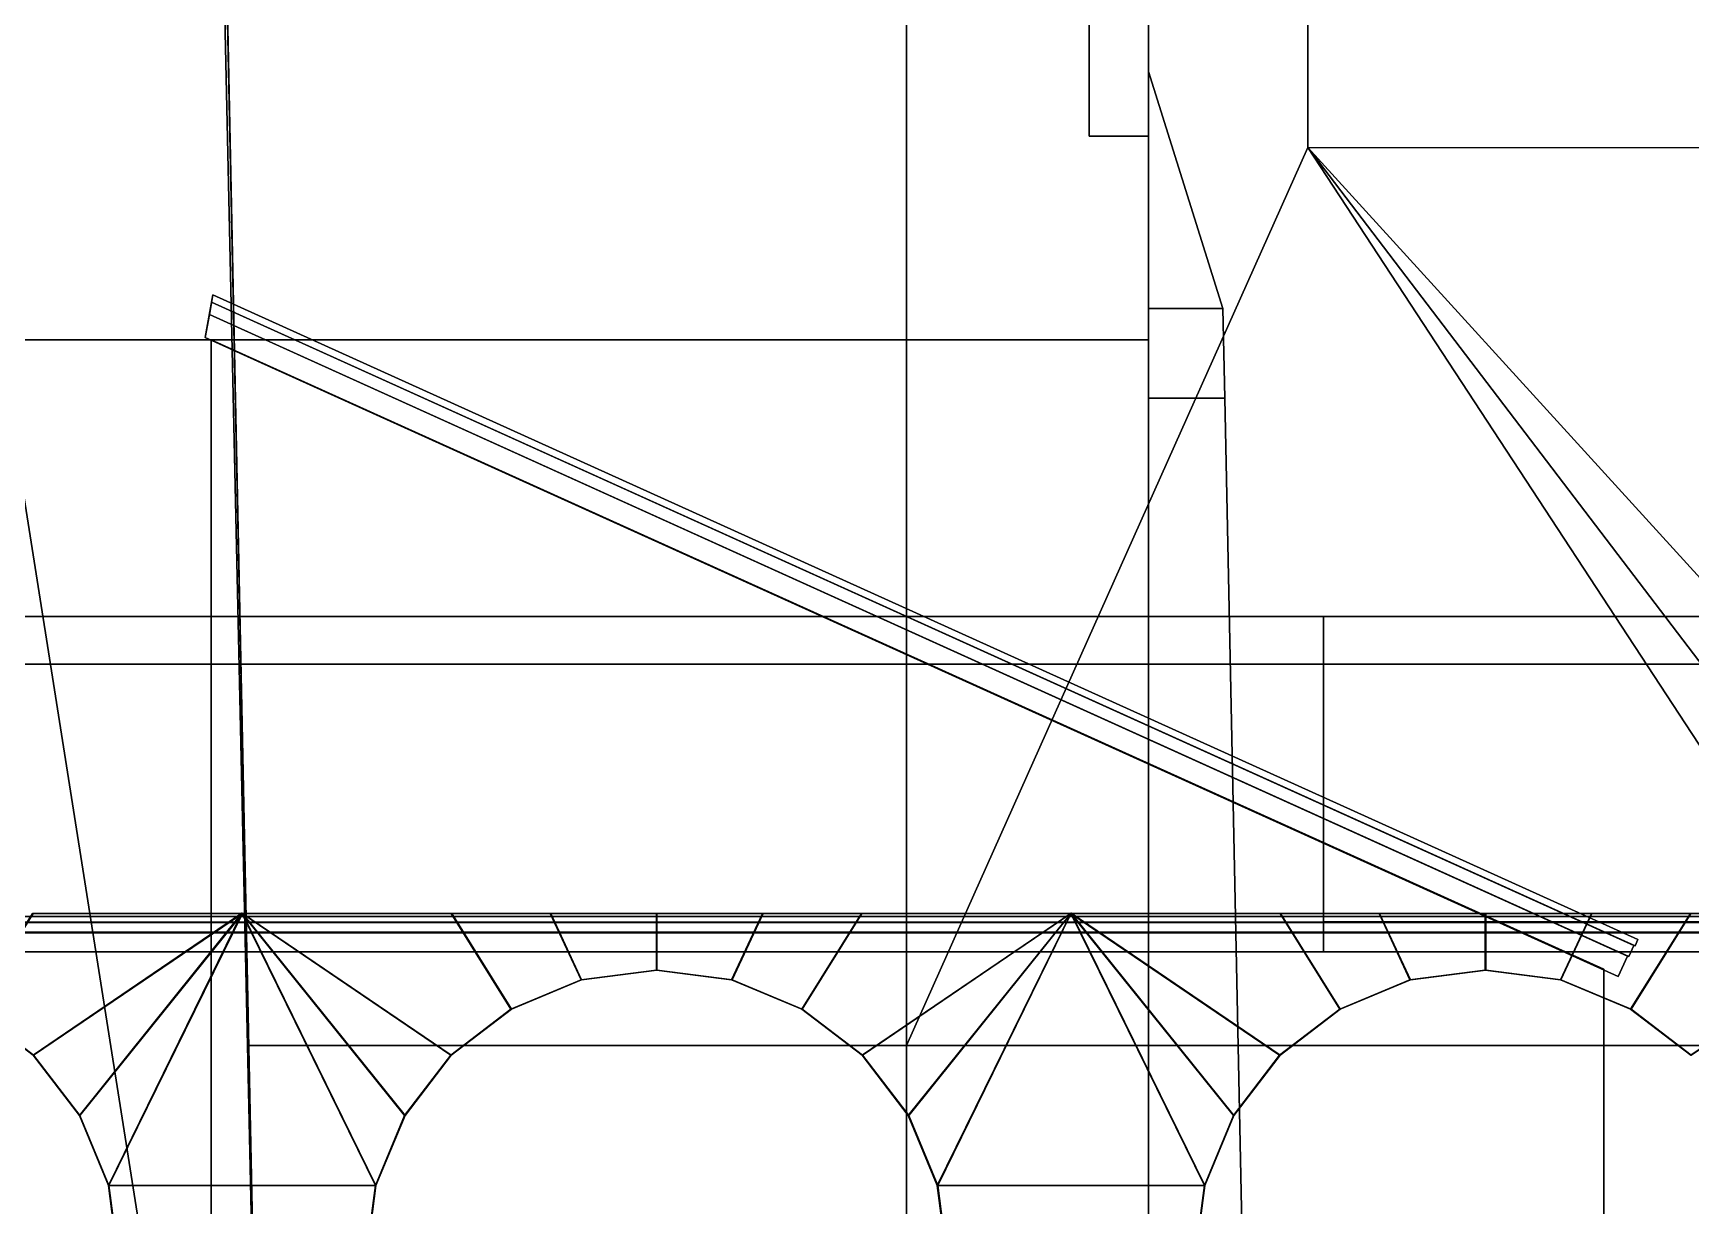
# Model space of a CAD drawing. Header units: metres. Extents: x -14.1 to 14.1, y -13.2 to 13.2.
# Drawn here: x -6.94 to -1.35, y -10.37 to -6.41 of the extents above; entities that cross this region are included whole.
import ezdxf

# ---------------------------------------------------------------- set-up
doc = ezdxf.new("R2010")
doc.units = ezdxf.units.M

msp = doc.modelspace()

# ---------------------------------------------------------------- linework, layer by layer
at = {"layer": 'archroof', "color": 8}
for points in [[(-10.6465, -8.37865, -18.0318), (-2.58892, -8.37861, -18.0319), (-2.58892, -9.38961, -19.9018), (-12.5165, -9.38964, -19.9018)], [(-8.77657, -9.38962, -16.1619), (-2.58892, -9.3896, -16.1619), (-2.58892, -8.37861, -18.0319), (-10.6465, -8.37865, -18.0318)], [(-2.58892, -9.3896, -16.1619), (4.91763, -9.38958, -16.1619), (4.91763, -8.37861, -18.0319), (-2.58892, -8.37861, -18.0319)], [(-2.58892, -8.37861, -18.0319), (4.91763, -8.37861, -18.0319), (4.91763, -9.38958, -19.9018), (-2.58892, -9.38961, -19.9018)], [(-12.5165, -9.38964, -19.9018), (-2.58892, -9.38961, -19.9018), (-2.58892, -9.4104, -19.8905), (-12.5052, -9.41044, -19.8905)], [(-8.78782, -9.41041, -16.1731), (-2.58892, -9.41039, -16.1731), (-2.58892, -9.3896, -16.1619), (-8.77657, -9.38962, -16.1619)], [(-2.58892, -9.41039, -16.1731), (4.91763, -9.41037, -16.1731), (4.91763, -9.38958, -16.1619), (-2.58892, -9.3896, -16.1619)], [(-2.58892, -9.38961, -19.9018), (4.91763, -9.38958, -19.9018), (4.91763, -9.41038, -19.8905), (-2.58892, -9.4104, -19.8905)], [(-12.5052, -9.41044, -19.8905), (-2.58892, -9.4104, -19.8905), (-2.58892, -9.4083, -19.8866), (-12.5013, -9.40833, -19.8866)], [(-8.79175, -9.40831, -16.1771), (-2.58892, -9.40829, -16.1771), (-2.58892, -9.41039, -16.1731), (-8.78782, -9.41041, -16.1731)], [(-2.58892, -9.40829, -16.1771), (4.91763, -9.40827, -16.1771), (4.91763, -9.41037, -16.1731), (-2.58892, -9.41039, -16.1731)], [(-2.58892, -9.4104, -19.8905), (4.91763, -9.41038, -19.8905), (4.91763, -9.40828, -19.8866), (-2.58892, -9.4083, -19.8866)]]:
    msp.add_3dface(points, dxfattribs=at)
at = {"layer": 'archwall', "color": 33}
for points in [[(-6.94055, -9.8576, -19.2122), (-6.23637, -9.37907, -19.2122), (-6.94225, -9.37908, -19.2122), (-7.14368, -9.70174, -19.2122)], [(-7.14368, -9.70174, -19.6369), (-6.94225, -9.37908, -19.6369), (-6.23637, -9.37907, -19.6369), (-6.94055, -9.8576, -19.6369)], [(-7.14209, -9.70174, -16.84), (-6.94065, -9.37908, -16.84), (-6.23478, -9.37908, -16.84), (-6.939, -9.8576, -16.84)], [(-6.939, -9.8576, -16.4153), (-6.23478, -9.37908, -16.4153), (-6.94065, -9.37908, -16.4153), (-7.14209, -9.70174, -16.4153)], [(-6.23637, -9.37907, -19.6369), (-6.94225, -9.37908, -19.6369), (-6.94225, -9.37908, -19.2122), (-6.23637, -9.37907, -19.2122)], [(-6.23478, -9.37908, -16.84), (-6.94065, -9.37908, -16.84), (-6.94065, -9.37908, -16.4153), (-6.23478, -9.37908, -16.4153)], [(-6.78473, -10.0607, -19.2122), (-6.23637, -9.37907, -19.2122), (-6.94055, -9.8576, -19.2122)], [(-6.94055, -9.8576, -19.6369), (-6.23637, -9.37907, -19.6369), (-6.78473, -10.0607, -19.6369)], [(-6.939, -9.8576, -16.84), (-6.23478, -9.37908, -16.84), (-6.78313, -10.0607, -16.84)], [(-6.78313, -10.0607, -16.4153), (-6.23478, -9.37908, -16.4153), (-6.939, -9.8576, -16.4153)], [(-6.68674, -10.2973, -19.2122), (-6.23637, -9.37907, -19.2122), (-6.78473, -10.0607, -19.2122)], [(-6.78473, -10.0607, -19.6369), (-6.23637, -9.37907, -19.6369), (-6.68674, -10.2973, -19.6369)], [(-6.78313, -10.0607, -16.84), (-6.23478, -9.37908, -16.84), (-6.68514, -10.2973, -16.84)], [(-6.68514, -10.2973, -16.4153), (-6.23478, -9.37908, -16.4153), (-6.78313, -10.0607, -16.4153)], [(-6.68674, -10.2973, -19.6369), (-6.23637, -9.37907, -19.6369), (-5.78596, -10.2973, -19.6369)], [(-5.78596, -10.2973, -19.2122), (-6.23637, -9.37907, -19.2122), (-6.68674, -10.2973, -19.2122)], [(-6.68514, -10.2973, -16.84), (-6.23478, -9.37908, -16.84), (-5.78441, -10.2973, -16.84)], [(-5.78441, -10.2973, -16.4153), (-6.23478, -9.37908, -16.4153), (-6.68514, -10.2973, -16.4153)], [(-5.53216, -9.8576, -19.6369), (-6.23637, -9.37907, -19.6369), (-5.53046, -9.37908, -19.6369), (-5.32902, -9.70174, -19.6369)], [(-5.68797, -10.0607, -19.6369), (-6.23637, -9.37907, -19.6369), (-5.53216, -9.8576, -19.6369)], [(-5.78596, -10.2973, -19.6369), (-6.23637, -9.37907, -19.6369), (-5.68797, -10.0607, -19.6369)], [(-5.68797, -10.0607, -19.2122), (-6.23637, -9.37907, -19.2122), (-5.78596, -10.2973, -19.2122)], [(-5.53216, -9.8576, -19.2122), (-6.23637, -9.37907, -19.2122), (-5.68797, -10.0607, -19.2122)], [(-5.32902, -9.70174, -19.2122), (-5.53046, -9.37908, -19.2122), (-6.23637, -9.37907, -19.2122), (-5.53216, -9.8576, -19.2122)], [(-6.23637, -9.37907, -19.2122), (-5.53046, -9.37908, -19.2122), (-5.53046, -9.37908, -19.6369), (-6.23637, -9.37907, -19.6369)], [(-5.68642, -10.0607, -16.4153), (-6.23478, -9.37908, -16.4153), (-5.78441, -10.2973, -16.4153)], [(-5.53056, -9.8576, -16.4153), (-6.23478, -9.37908, -16.4153), (-5.68642, -10.0607, -16.4153)], [(-5.32747, -9.70174, -16.4153), (-5.52891, -9.37908, -16.4153), (-6.23478, -9.37908, -16.4153), (-5.53056, -9.8576, -16.4153)], [(-6.23478, -9.37908, -16.4153), (-5.52891, -9.37908, -16.4153), (-5.52891, -9.37908, -16.84), (-6.23478, -9.37908, -16.84)], [(-5.53056, -9.8576, -16.84), (-6.23478, -9.37908, -16.84), (-5.52891, -9.37908, -16.84), (-5.32747, -9.70174, -16.84)], [(-5.68642, -10.0607, -16.84), (-6.23478, -9.37908, -16.84), (-5.53056, -9.8576, -16.84)], [(-5.78441, -10.2973, -16.84), (-6.23478, -9.37908, -16.84), (-5.68642, -10.0607, -16.84)], [(-5.32902, -9.70174, -19.6369), (-5.53046, -9.37908, -19.6369), (-5.19673, -9.37908, -19.6369), (-5.09246, -9.60376, -19.6369)], [(-5.19673, -9.37908, -19.2122), (-5.19673, -9.37908, -19.6369), (-5.53046, -9.37908, -19.6369), (-5.53046, -9.37908, -19.2122)], [(-5.09246, -9.60376, -19.2122), (-5.19673, -9.37908, -19.2122), (-5.53046, -9.37908, -19.2122), (-5.32902, -9.70174, -19.2122)], [(-5.19518, -9.37908, -16.4153), (-5.19518, -9.37908, -16.84), (-5.52891, -9.37908, -16.84), (-5.52891, -9.37908, -16.4153)], [(-5.09094, -9.60376, -16.4153), (-5.19518, -9.37908, -16.4153), (-5.52891, -9.37908, -16.4153), (-5.32747, -9.70174, -16.4153)], [(-5.32747, -9.70174, -16.84), (-5.52891, -9.37908, -16.84), (-5.19518, -9.37908, -16.84), (-5.09094, -9.60376, -16.84)], [(-5.09246, -9.60376, -19.6369), (-5.19673, -9.37908, -19.6369), (-4.8386, -9.37908, -19.6369), (-4.8386, -9.57034, -19.6369)], [(-4.8386, -9.57034, -19.2122), (-4.8386, -9.37908, -19.2122), (-5.19673, -9.37908, -19.2122), (-5.09246, -9.60376, -19.2122)], [(-4.8386, -9.37908, -19.2122), (-4.8386, -9.37908, -19.6369), (-5.19673, -9.37908, -19.6369), (-5.19673, -9.37908, -19.2122)], [(-4.83708, -9.57034, -16.4153), (-4.83708, -9.37908, -16.4153), (-5.19518, -9.37908, -16.4153), (-5.09094, -9.60376, -16.4153)], [(-4.83708, -9.37908, -16.4153), (-4.83708, -9.37908, -16.84), (-5.19518, -9.37908, -16.84), (-5.19518, -9.37908, -16.4153)], [(-5.09094, -9.60376, -16.84), (-5.19518, -9.37908, -16.84), (-4.83708, -9.37908, -16.84), (-4.83708, -9.57034, -16.84)], [(-4.8386, -9.57034, -19.6369), (-4.8386, -9.37908, -19.6369), (-4.4805, -9.37908, -19.6369), (-4.58475, -9.60376, -19.6369)], [(-4.4805, -9.37908, -19.2122), (-4.4805, -9.37908, -19.6369), (-4.8386, -9.37908, -19.6369), (-4.8386, -9.37908, -19.2122)], [(-4.58475, -9.60376, -19.2122), (-4.4805, -9.37908, -19.2122), (-4.8386, -9.37908, -19.2122), (-4.8386, -9.57034, -19.2122)], [(-4.47898, -9.37908, -16.4153), (-4.47898, -9.37908, -16.84), (-4.83708, -9.37908, -16.84), (-4.83708, -9.37908, -16.4153)], [(-4.58323, -9.60376, -16.4153), (-4.47898, -9.37908, -16.4153), (-4.83708, -9.37908, -16.4153), (-4.83708, -9.57034, -16.4153)], [(-4.83708, -9.57034, -16.84), (-4.83708, -9.37908, -16.84), (-4.47898, -9.37908, -16.84), (-4.58323, -9.60376, -16.84)], [(-4.58475, -9.60376, -19.6369), (-4.4805, -9.37908, -19.6369), (-4.14678, -9.37908, -19.6369), (-4.34821, -9.70174, -19.6369)], [(-4.34821, -9.70174, -19.2122), (-4.14678, -9.37908, -19.2122), (-4.4805, -9.37908, -19.2122), (-4.58475, -9.60376, -19.2122)], [(-4.34669, -9.70174, -16.4153), (-4.14526, -9.37908, -16.4153), (-4.47898, -9.37908, -16.4153), (-4.58323, -9.60376, -16.4153)], [(-4.58323, -9.60376, -16.84), (-4.47898, -9.37908, -16.84), (-4.14526, -9.37908, -16.84), (-4.34669, -9.70174, -16.84)], [(-4.14678, -9.37908, -19.2122), (-4.14678, -9.37908, -19.6369), (-4.4805, -9.37908, -19.6369), (-4.4805, -9.37908, -19.2122)], [(-4.14526, -9.37908, -16.4153), (-4.14526, -9.37908, -16.84), (-4.47898, -9.37908, -16.84), (-4.47898, -9.37908, -16.4153)], [(-4.34821, -9.70174, -19.6369), (-4.14678, -9.37908, -19.6369), (-3.4409, -9.37908, -19.6369), (-4.14512, -9.8576, -19.6369)], [(-4.14512, -9.8576, -19.2122), (-3.4409, -9.37908, -19.2122), (-4.14678, -9.37908, -19.2122), (-4.34821, -9.70174, -19.2122)], [(-4.14356, -9.8576, -16.4153), (-3.43934, -9.37907, -16.4153), (-4.14526, -9.37908, -16.4153), (-4.34669, -9.70174, -16.4153)], [(-4.34669, -9.70174, -16.84), (-4.14526, -9.37908, -16.84), (-3.43934, -9.37907, -16.84), (-4.14356, -9.8576, -16.84)], [(-3.4409, -9.37908, -19.6369), (-4.14678, -9.37908, -19.6369), (-4.14678, -9.37908, -19.2122), (-3.4409, -9.37908, -19.2122)], [(-3.43934, -9.37907, -16.84), (-4.14526, -9.37908, -16.84), (-4.14526, -9.37908, -16.4153), (-3.43934, -9.37907, -16.4153)], [(-4.14512, -9.8576, -19.6369), (-3.4409, -9.37908, -19.6369), (-3.98926, -10.0607, -19.6369)], [(-3.98926, -10.0607, -19.2122), (-3.4409, -9.37908, -19.2122), (-4.14512, -9.8576, -19.2122)], [(-3.98774, -10.0607, -16.4153), (-3.43934, -9.37907, -16.4153), (-4.14356, -9.8576, -16.4153)], [(-4.14356, -9.8576, -16.84), (-3.43934, -9.37907, -16.84), (-3.98774, -10.0607, -16.84)], [(-3.98926, -10.0607, -19.6369), (-3.4409, -9.37908, -19.6369), (-3.89127, -10.2973, -19.6369)], [(-3.89127, -10.2973, -19.2122), (-3.4409, -9.37908, -19.2122), (-3.98926, -10.0607, -19.2122)], [(-3.88975, -10.2973, -16.4153), (-3.43934, -9.37907, -16.4153), (-3.98774, -10.0607, -16.4153)], [(-3.98774, -10.0607, -16.84), (-3.43934, -9.37907, -16.84), (-3.88975, -10.2973, -16.84)], [(-3.89127, -10.2973, -19.6369), (-3.4409, -9.37908, -19.6369), (-2.99054, -10.2973, -19.6369)], [(-2.99054, -10.2973, -19.2122), (-3.4409, -9.37908, -19.2122), (-3.89127, -10.2973, -19.2122)], [(-2.98897, -10.2973, -16.4153), (-3.43934, -9.37907, -16.4153), (-3.88975, -10.2973, -16.4153)], [(-3.88975, -10.2973, -16.84), (-3.43934, -9.37907, -16.84), (-2.98897, -10.2973, -16.84)], [(-2.73669, -9.8576, -19.6369), (-3.4409, -9.37908, -19.6369), (-2.73503, -9.37908, -19.6369), (-2.5336, -9.70174, -19.6369)], [(-2.89255, -10.0607, -19.6369), (-3.4409, -9.37908, -19.6369), (-2.73669, -9.8576, -19.6369)], [(-2.99054, -10.2973, -19.6369), (-3.4409, -9.37908, -19.6369), (-2.89255, -10.0607, -19.6369)], [(-2.89255, -10.0607, -19.2122), (-3.4409, -9.37908, -19.2122), (-2.99054, -10.2973, -19.2122)], [(-2.73669, -9.8576, -19.2122), (-3.4409, -9.37908, -19.2122), (-2.89255, -10.0607, -19.2122)], [(-2.5336, -9.70174, -19.2122), (-2.73503, -9.37908, -19.2122), (-3.4409, -9.37908, -19.2122), (-2.73669, -9.8576, -19.2122)], [(-3.4409, -9.37908, -19.2122), (-2.73503, -9.37908, -19.2122), (-2.73503, -9.37908, -19.6369), (-3.4409, -9.37908, -19.6369)], [(-2.98897, -10.2973, -16.84), (-3.43934, -9.37907, -16.84), (-2.89098, -10.0607, -16.84)], [(-2.89098, -10.0607, -16.84), (-3.43934, -9.37907, -16.84), (-2.73516, -9.8576, -16.84)], [(-2.73516, -9.8576, -16.84), (-3.43934, -9.37907, -16.84), (-2.73346, -9.37908, -16.84), (-2.53203, -9.70174, -16.84)], [(-2.53203, -9.70174, -16.4153), (-2.73346, -9.37908, -16.4153), (-3.43934, -9.37907, -16.4153), (-2.73516, -9.8576, -16.4153)], [(-3.43934, -9.37907, -16.4153), (-2.73346, -9.37908, -16.4153), (-2.73346, -9.37908, -16.84), (-3.43934, -9.37907, -16.84)], [(-2.73516, -9.8576, -16.4153), (-3.43934, -9.37907, -16.4153), (-2.89098, -10.0607, -16.4153)], [(-2.89098, -10.0607, -16.4153), (-3.43934, -9.37907, -16.4153), (-2.98897, -10.2973, -16.4153)], [(-2.5336, -9.70174, -19.6369), (-2.73503, -9.37908, -19.6369), (-2.4013, -9.37908, -19.6369), (-2.29705, -9.60376, -19.6369)], [(-2.4013, -9.37908, -19.2122), (-2.4013, -9.37908, -19.6369), (-2.73503, -9.37908, -19.6369), (-2.73503, -9.37908, -19.2122)], [(-2.29705, -9.60376, -19.2122), (-2.4013, -9.37908, -19.2122), (-2.73503, -9.37908, -19.2122), (-2.5336, -9.70174, -19.2122)], [(-2.53203, -9.70174, -16.84), (-2.73346, -9.37908, -16.84), (-2.39974, -9.37908, -16.84), (-2.29549, -9.60376, -16.84)], [(-2.39974, -9.37908, -16.4153), (-2.39974, -9.37908, -16.84), (-2.73346, -9.37908, -16.84), (-2.73346, -9.37908, -16.4153)], [(-2.29549, -9.60376, -16.4153), (-2.39974, -9.37908, -16.4153), (-2.73346, -9.37908, -16.4153), (-2.53203, -9.70174, -16.4153)], [(-2.29705, -9.60376, -19.6369), (-2.4013, -9.37908, -19.6369), (-2.0432, -9.37908, -19.6369), (-2.0432, -9.57034, -19.6369)], [(-2.0432, -9.57034, -19.2122), (-2.0432, -9.37908, -19.2122), (-2.4013, -9.37908, -19.2122), (-2.29705, -9.60376, -19.2122)], [(-2.0432, -9.37908, -19.2122), (-2.0432, -9.37908, -19.6369), (-2.4013, -9.37908, -19.6369), (-2.4013, -9.37908, -19.2122)], [(-2.29549, -9.60376, -16.84), (-2.39974, -9.37908, -16.84), (-2.04164, -9.37908, -16.84), (-2.04164, -9.57034, -16.84)], [(-2.04164, -9.57034, -16.4153), (-2.04164, -9.37908, -16.4153), (-2.39974, -9.37908, -16.4153), (-2.29549, -9.60376, -16.4153)], [(-2.04164, -9.37908, -16.4153), (-2.04164, -9.37908, -16.84), (-2.39974, -9.37908, -16.84), (-2.39974, -9.37908, -16.4153)], [(-2.0432, -9.57034, -19.6369), (-2.0432, -9.37908, -19.6369), (-1.6851, -9.37908, -19.6369), (-1.78935, -9.60376, -19.6369)], [(-1.6851, -9.37908, -19.2122), (-1.6851, -9.37908, -19.6369), (-2.0432, -9.37908, -19.6369), (-2.0432, -9.37908, -19.2122)], [(-1.78935, -9.60376, -19.2122), (-1.6851, -9.37908, -19.2122), (-2.0432, -9.37908, -19.2122), (-2.0432, -9.57034, -19.2122)], [(-2.04164, -9.57034, -16.84), (-2.04164, -9.37908, -16.84), (-1.68353, -9.37908, -16.84), (-1.78778, -9.60376, -16.84)], [(-1.68353, -9.37908, -16.4153), (-1.68353, -9.37908, -16.84), (-2.04164, -9.37908, -16.84), (-2.04164, -9.37908, -16.4153)], [(-1.78778, -9.60376, -16.4153), (-1.68353, -9.37908, -16.4153), (-2.04164, -9.37908, -16.4153), (-2.04164, -9.57034, -16.4153)], [(-1.78935, -9.60376, -19.6369), (-1.6851, -9.37908, -19.6369), (-1.35137, -9.37908, -19.6369), (-1.55281, -9.70174, -19.6369)], [(-1.55281, -9.70174, -19.2122), (-1.35137, -9.37908, -19.2122), (-1.6851, -9.37908, -19.2122), (-1.78935, -9.60376, -19.2122)], [(-1.78778, -9.60376, -16.84), (-1.68353, -9.37908, -16.84), (-1.3498, -9.37908, -16.84), (-1.55124, -9.70174, -16.84)], [(-1.55124, -9.70174, -16.4153), (-1.3498, -9.37908, -16.4153), (-1.68353, -9.37908, -16.4153), (-1.78778, -9.60376, -16.4153)], [(-1.35137, -9.37908, -19.2122), (-1.35137, -9.37908, -19.6369), (-1.6851, -9.37908, -19.6369), (-1.6851, -9.37908, -19.2122)], [(-1.3498, -9.37908, -16.4153), (-1.3498, -9.37908, -16.84), (-1.68353, -9.37908, -16.84), (-1.68353, -9.37908, -16.4153)], [(-1.34967, -9.8576, -19.2122), (-0.645454, -9.37907, -19.2122), (-1.35137, -9.37908, -19.2122), (-1.55281, -9.70174, -19.2122)], [(-1.55281, -9.70174, -19.6369), (-1.35137, -9.37908, -19.6369), (-0.645454, -9.37907, -19.6369), (-1.34967, -9.8576, -19.6369)], [(-1.55124, -9.70174, -16.84), (-1.3498, -9.37908, -16.84), (-0.643933, -9.37908, -16.84), (-1.34815, -9.8576, -16.84)], [(-1.34815, -9.8576, -16.4153), (-0.643933, -9.37908, -16.4153), (-1.3498, -9.37908, -16.4153), (-1.55124, -9.70174, -16.4153)], [(-0.645454, -9.37907, -19.6369), (-1.35137, -9.37908, -19.6369), (-1.35137, -9.37908, -19.2122), (-0.645454, -9.37907, -19.2122)], [(-0.643933, -9.37908, -16.84), (-1.3498, -9.37908, -16.84), (-1.3498, -9.37908, -16.4153), (-0.643933, -9.37908, -16.4153)], [(-6.65333, -10.5511, -19.6369), (-6.68674, -10.2973, -19.6369), (-5.78596, -10.2973, -19.6369), (-5.81937, -10.5511, -19.6369)], [(-6.68674, -10.2973, -19.2122), (-6.65333, -10.5511, -19.2122), (-5.81937, -10.5511, -19.2122), (-5.78596, -10.2973, -19.2122)], [(-6.65174, -10.5511, -16.84), (-6.68514, -10.2973, -16.84), (-5.78441, -10.2973, -16.84), (-5.81782, -10.5511, -16.84)], [(-6.68514, -10.2973, -16.4153), (-6.65174, -10.5511, -16.4153), (-5.81782, -10.5511, -16.4153), (-5.78441, -10.2973, -16.4153)], [(-3.85786, -10.5511, -19.6369), (-3.89127, -10.2973, -19.6369), (-2.99054, -10.2973, -19.6369), (-3.02394, -10.5511, -19.6369)], [(-3.89127, -10.2973, -19.2122), (-3.85786, -10.5511, -19.2122), (-3.02394, -10.5511, -19.2122), (-2.99054, -10.2973, -19.2122)], [(-3.88975, -10.2973, -16.4153), (-3.85634, -10.5511, -16.4153), (-3.02238, -10.5511, -16.4153), (-2.98897, -10.2973, -16.4153)], [(-2.98897, -10.2973, -16.84), (-3.02238, -10.5511, -16.84), (-3.85634, -10.5511, -16.84), (-3.88975, -10.2973, -16.84)]]:
    msp.add_3dface(points, dxfattribs=at)
at = {"layer": 'archwll2', "color": 28}
for points in [[(-5.32902, -9.70174, -19.6369), (-5.09246, -9.60376, -19.6369), (-5.09246, -9.60376, -19.2122), (-5.32902, -9.70174, -19.2122)], [(-5.09094, -9.60376, -16.4153), (-5.32747, -9.70174, -16.4153), (-5.32747, -9.70174, -16.84), (-5.09094, -9.60376, -16.84)], [(-5.09246, -9.60376, -19.6369), (-4.8386, -9.57034, -19.6369), (-4.8386, -9.57034, -19.2122), (-5.09246, -9.60376, -19.2122)], [(-4.83708, -9.57034, -16.4153), (-5.09094, -9.60376, -16.4153), (-5.09094, -9.60376, -16.84), (-4.83708, -9.57034, -16.84)], [(-4.8386, -9.57034, -19.6369), (-4.58475, -9.60376, -19.6369), (-4.58475, -9.60376, -19.2122), (-4.8386, -9.57034, -19.2122)], [(-4.58323, -9.60376, -16.4153), (-4.83708, -9.57034, -16.4153), (-4.83708, -9.57034, -16.84), (-4.58323, -9.60376, -16.84)], [(-4.58475, -9.60376, -19.6369), (-4.34821, -9.70174, -19.6369), (-4.34821, -9.70174, -19.2122), (-4.58475, -9.60376, -19.2122)], [(-4.34669, -9.70174, -16.4153), (-4.58323, -9.60376, -16.4153), (-4.58323, -9.60376, -16.84), (-4.34669, -9.70174, -16.84)], [(-2.29705, -9.60376, -19.2122), (-2.5336, -9.70174, -19.2122), (-2.5336, -9.70174, -19.6369), (-2.29705, -9.60376, -19.6369)], [(-2.53203, -9.70174, -16.84), (-2.29549, -9.60376, -16.84), (-2.29549, -9.60376, -16.4153), (-2.53203, -9.70174, -16.4153)], [(-2.0432, -9.57034, -19.2122), (-2.29705, -9.60376, -19.2122), (-2.29705, -9.60376, -19.6369), (-2.0432, -9.57034, -19.6369)], [(-2.29549, -9.60376, -16.84), (-2.04164, -9.57034, -16.84), (-2.04164, -9.57034, -16.4153), (-2.29549, -9.60376, -16.4153)], [(-1.78935, -9.60376, -19.2122), (-2.0432, -9.57034, -19.2122), (-2.0432, -9.57034, -19.6369), (-1.78935, -9.60376, -19.6369)], [(-2.04164, -9.57034, -16.84), (-1.78778, -9.60376, -16.84), (-1.78778, -9.60376, -16.4153), (-2.04164, -9.57034, -16.4153)], [(-1.55281, -9.70174, -19.2122), (-1.78935, -9.60376, -19.2122), (-1.78935, -9.60376, -19.6369), (-1.55281, -9.70174, -19.6369)], [(-1.78778, -9.60376, -16.84), (-1.55124, -9.70174, -16.84), (-1.55124, -9.70174, -16.4153), (-1.78778, -9.60376, -16.4153)], [(-6.94055, -9.8576, -19.2122), (-7.14368, -9.70174, -19.2122), (-7.14368, -9.70174, -19.6369), (-6.94055, -9.8576, -19.6369)], [(-7.14209, -9.70174, -16.84), (-6.939, -9.8576, -16.84), (-6.939, -9.8576, -16.4153), (-7.14209, -9.70174, -16.4153)], [(-5.53216, -9.8576, -19.6369), (-5.32902, -9.70174, -19.6369), (-5.32902, -9.70174, -19.2122), (-5.53216, -9.8576, -19.2122)], [(-5.32747, -9.70174, -16.4153), (-5.53056, -9.8576, -16.4153), (-5.53056, -9.8576, -16.84), (-5.32747, -9.70174, -16.84)], [(-4.34821, -9.70174, -19.6369), (-4.14512, -9.8576, -19.6369), (-4.14512, -9.8576, -19.2122), (-4.34821, -9.70174, -19.2122)], [(-4.14356, -9.8576, -16.4153), (-4.34669, -9.70174, -16.4153), (-4.34669, -9.70174, -16.84), (-4.14356, -9.8576, -16.84)], [(-2.5336, -9.70174, -19.2122), (-2.73669, -9.8576, -19.2122), (-2.73669, -9.8576, -19.6369), (-2.5336, -9.70174, -19.6369)], [(-2.73516, -9.8576, -16.84), (-2.53203, -9.70174, -16.84), (-2.53203, -9.70174, -16.4153), (-2.73516, -9.8576, -16.4153)], [(-1.34967, -9.8576, -19.2122), (-1.55281, -9.70174, -19.2122), (-1.55281, -9.70174, -19.6369), (-1.34967, -9.8576, -19.6369)], [(-1.55124, -9.70174, -16.84), (-1.34815, -9.8576, -16.84), (-1.34815, -9.8576, -16.4153), (-1.55124, -9.70174, -16.4153)], [(-6.78473, -10.0607, -19.2122), (-6.94055, -9.8576, -19.2122), (-6.94055, -9.8576, -19.6369), (-6.78473, -10.0607, -19.6369)], [(-6.939, -9.8576, -16.84), (-6.78313, -10.0607, -16.84), (-6.78313, -10.0607, -16.4153), (-6.939, -9.8576, -16.4153)], [(-5.68797, -10.0607, -19.6369), (-5.53216, -9.8576, -19.6369), (-5.53216, -9.8576, -19.2122), (-5.68797, -10.0607, -19.2122)], [(-5.53056, -9.8576, -16.4153), (-5.68642, -10.0607, -16.4153), (-5.68642, -10.0607, -16.84), (-5.53056, -9.8576, -16.84)], [(-4.14512, -9.8576, -19.6369), (-3.98926, -10.0607, -19.6369), (-3.98926, -10.0607, -19.2122), (-4.14512, -9.8576, -19.2122)], [(-3.98774, -10.0607, -16.4153), (-4.14356, -9.8576, -16.4153), (-4.14356, -9.8576, -16.84), (-3.98774, -10.0607, -16.84)], [(-2.73669, -9.8576, -19.2122), (-2.89255, -10.0607, -19.2122), (-2.89255, -10.0607, -19.6369), (-2.73669, -9.8576, -19.6369)], [(-2.89098, -10.0607, -16.84), (-2.73516, -9.8576, -16.84), (-2.73516, -9.8576, -16.4153), (-2.89098, -10.0607, -16.4153)], [(-6.68674, -10.2973, -19.2122), (-6.78473, -10.0607, -19.2122), (-6.78473, -10.0607, -19.6369), (-6.68674, -10.2973, -19.6369)], [(-6.78313, -10.0607, -16.84), (-6.68514, -10.2973, -16.84), (-6.68514, -10.2973, -16.4153), (-6.78313, -10.0607, -16.4153)], [(-5.78596, -10.2973, -19.6369), (-5.68797, -10.0607, -19.6369), (-5.68797, -10.0607, -19.2122), (-5.78596, -10.2973, -19.2122)], [(-5.68642, -10.0607, -16.4153), (-5.78441, -10.2973, -16.4153), (-5.78441, -10.2973, -16.84), (-5.68642, -10.0607, -16.84)], [(-3.98926, -10.0607, -19.6369), (-3.89127, -10.2973, -19.6369), (-3.89127, -10.2973, -19.2122), (-3.98926, -10.0607, -19.2122)], [(-3.88975, -10.2973, -16.4153), (-3.98774, -10.0607, -16.4153), (-3.98774, -10.0607, -16.84), (-3.88975, -10.2973, -16.84)], [(-2.89255, -10.0607, -19.2122), (-2.99054, -10.2973, -19.2122), (-2.99054, -10.2973, -19.6369), (-2.89255, -10.0607, -19.6369)], [(-2.98897, -10.2973, -16.84), (-2.89098, -10.0607, -16.84), (-2.89098, -10.0607, -16.4153), (-2.98897, -10.2973, -16.4153)], [(-6.65333, -10.5511, -19.2122), (-6.68674, -10.2973, -19.2122), (-6.68674, -10.2973, -19.6369), (-6.65333, -10.5511, -19.6369)], [(-6.68514, -10.2973, -16.84), (-6.65174, -10.5511, -16.84), (-6.65174, -10.5511, -16.4153), (-6.68514, -10.2973, -16.4153)], [(-5.81937, -10.5511, -19.6369), (-5.78596, -10.2973, -19.6369), (-5.78596, -10.2973, -19.2122), (-5.81937, -10.5511, -19.2122)], [(-5.78441, -10.2973, -16.4153), (-5.81782, -10.5511, -16.4153), (-5.81782, -10.5511, -16.84), (-5.78441, -10.2973, -16.84)], [(-3.89127, -10.2973, -19.6369), (-3.85786, -10.5511, -19.6369), (-3.85786, -10.5511, -19.2122), (-3.89127, -10.2973, -19.2122)], [(-3.85634, -10.5511, -16.4153), (-3.88975, -10.2973, -16.4153), (-3.88975, -10.2973, -16.84), (-3.85634, -10.5511, -16.84)], [(-2.99054, -10.2973, -19.2122), (-3.02394, -10.5511, -19.2122), (-3.02394, -10.5511, -19.6369), (-2.99054, -10.2973, -19.6369)], [(-3.02238, -10.5511, -16.84), (-2.98897, -10.2973, -16.84), (-2.98897, -10.2973, -16.4153), (-3.02238, -10.5511, -16.4153)]]:
    msp.add_3dface(points, dxfattribs=at)
at = {"layer": 'artrim', "color": 13}
for points in [[(-12.4416, -9.50937, -19.8269), (-2.58892, -9.50933, -19.8269), (-2.58892, -8.53885, -18.0319), (-10.6465, -8.5389, -18.0318)], [(-10.6465, -8.5389, -18.0318), (-2.58892, -8.53885, -18.0319), (-2.58892, -9.50933, -16.2368), (-8.85146, -9.50934, -16.2368)], [(-2.58892, -8.53885, -18.0319), (4.91763, -8.53885, -18.0319), (4.91763, -9.5093, -16.2368), (-2.58892, -9.50933, -16.2368)], [(-2.58892, -9.50933, -19.8269), (4.91763, -9.50931, -19.8269), (4.91763, -8.53885, -18.0319), (-2.58892, -8.53885, -18.0319)], [(-12.5013, -9.40833, -19.8866), (-2.58892, -9.4083, -19.8866), (-2.58892, -9.44453, -19.867), (-12.4817, -9.44456, -19.867)], [(-12.4817, -9.44456, -19.867), (-2.58892, -9.44453, -19.867), (-2.58892, -9.44243, -19.8631), (-12.4777, -9.44246, -19.8631)], [(-12.4777, -9.44246, -19.8631), (-2.58892, -9.44243, -19.8631), (-2.58892, -9.50933, -19.8269), (-12.4416, -9.50937, -19.8269)], [(-8.85146, -9.50934, -16.2368), (-2.58892, -9.50933, -16.2368), (-2.58892, -9.44242, -16.2006), (-8.81529, -9.44244, -16.2006)], [(-8.81529, -9.44244, -16.2006), (-2.58892, -9.44242, -16.2006), (-2.58892, -9.44452, -16.1967), (-8.81135, -9.44454, -16.1967)], [(-8.81135, -9.44454, -16.1967), (-2.58892, -9.44452, -16.1967), (-2.58892, -9.40829, -16.1771), (-8.79175, -9.40831, -16.1771)], [(-2.58892, -9.44452, -16.1967), (4.91763, -9.4445, -16.1967), (4.91763, -9.40827, -16.1771), (-2.58892, -9.40829, -16.1771)], [(-2.58892, -9.4083, -19.8866), (4.91763, -9.40828, -19.8866), (4.91763, -9.44451, -19.867), (-2.58892, -9.44453, -19.867)], [(-2.58892, -9.44242, -16.2006), (4.91763, -9.4424, -16.2006), (4.91763, -9.4445, -16.1967), (-2.58892, -9.44452, -16.1967)], [(-2.58892, -9.50933, -16.2368), (4.91763, -9.5093, -16.2368), (4.91763, -9.4424, -16.2006), (-2.58892, -9.44242, -16.2006)], [(-2.58892, -9.44243, -19.8631), (4.91763, -9.4424, -19.8631), (4.91763, -9.50931, -19.8269), (-2.58892, -9.50933, -19.8269)], [(-2.58892, -9.44453, -19.867), (4.91763, -9.44451, -19.867), (4.91763, -9.4424, -19.8631), (-2.58892, -9.44243, -19.8631)]]:
    msp.add_3dface(points, dxfattribs=at)
at = {"layer": 'bldgs', "color": 21}
for points in [[(-7.9901, -7.44514, 12.8292), (-3.17934, -7.44514, 12.8292), (-3.17934, -4.42826, 12.8292), (-7.9901, -4.42826, 12.8292)], [(-7.9901, -4.42826, -9.43688), (-3.17934, -4.42826, -9.43688), (-3.17934, -7.44514, -9.43688), (-7.9901, -7.44514, -9.43688)], [(-3.17934, -4.42826, 12.8292), (-3.17934, -7.44514, 12.8292), (-3.17934, -7.44514, 8.6044), (-3.17934, -4.42826, 8.6044)], [(-3.17934, -7.44514, 8.6044), (-3.17934, -6.75827, 7.69209), (-3.17934, -5.31723, 7.69209), (-3.17934, -4.42826, 8.6044)], [(-3.17934, -7.44514, 5.92099), (-3.17934, -7.44514, 3.03788), (-3.17934, -4.42826, 3.03788), (-3.17934, -4.42826, 5.92099)], [(-3.17934, -7.44514, 3.03788), (-3.17934, -6.75827, 2.13589), (-3.17934, -5.31723, 2.13589), (-3.17934, -4.42826, 3.03788)], [(-3.17934, -7.44514, 0.354462), (-3.17934, -7.44514, -2.52865), (-3.17934, -4.42826, -2.52865), (-3.17934, -4.42826, 0.354462)], [(-3.17934, -7.44514, -2.52865), (-3.17934, -6.75827, -3.40353), (-3.17934, -5.31723, -3.40353), (-3.17934, -4.42826, -2.52865)], [(-3.17934, -7.44514, -5.21206), (-3.17934, -7.44514, -9.43688), (-3.17934, -4.42826, -9.43688), (-3.17934, -4.42826, -5.21206)], [(-3.17934, -4.42826, -5.21206), (-3.17934, -5.31723, -4.298), (-3.17934, -6.75827, -4.298), (-3.17934, -7.44514, -5.21206)], [(-3.17934, -4.42826, 0.354462), (-3.17934, -5.31723, 1.24142), (-3.17934, -6.75827, 1.24142), (-3.17934, -7.44514, 0.354462)], [(-3.17934, -4.42826, 5.92099), (-3.17934, -5.31723, 6.79761), (-3.17934, -6.75827, 6.79761), (-3.17934, -7.44514, 5.92099)], [(-3.17934, -7.33946, -7.12458), (-3.17934, -6.54065, -7.12458), (-2.9279, -7.33946, -7.12458)], [(-2.9279, -7.33946, -7.12458), (-3.17934, -6.54065, -7.12458), (-3.17934, -6.54065, -6.12089), (-2.9279, -7.33946, -6.12089)], [(-2.9279, -7.33946, -6.12089), (-3.17934, -6.54065, -6.12089), (-3.17934, -7.33946, -6.12089)], [(-3.17934, -6.54065, -7.12458), (-3.17934, -7.33946, -7.12458), (-3.17934, -7.33946, -6.12089), (-3.17934, -6.54065, -6.12089)], [(-3.17934, -7.33946, -1.56964), (-3.17934, -6.54065, -1.56964), (-2.9279, -7.33946, -1.56964)], [(-2.9279, -7.33946, -1.56964), (-3.17934, -6.54065, -1.56964), (-3.17934, -6.54065, -0.565996), (-2.9279, -7.33946, -0.565996)], [(-2.9279, -7.33946, -0.565996), (-3.17934, -6.54065, -0.565996), (-3.17934, -7.33946, -0.565996)], [(-3.17934, -6.54065, -1.56964), (-3.17934, -7.33946, -1.56964), (-3.17934, -7.33946, -0.565996), (-3.17934, -6.54065, -0.565996)], [(-3.17934, -7.33946, 3.95749), (-3.17934, -6.54065, 3.95749), (-2.9279, -7.33946, 3.95749)], [(-2.9279, -7.33946, 3.95749), (-3.17934, -6.54065, 3.95749), (-3.17934, -6.54065, 4.96117), (-2.9279, -7.33946, 4.96117)], [(-2.9279, -7.33946, 4.96117), (-3.17934, -6.54065, 4.96117), (-3.17934, -7.33946, 4.96117)], [(-3.17934, -6.54065, 3.95749), (-3.17934, -7.33946, 3.95749), (-3.17934, -7.33946, 4.96117), (-3.17934, -6.54065, 4.96117)], [(-3.17934, -7.33946, 9.54418), (-3.17934, -6.54065, 9.54418), (-2.9279, -7.33946, 9.54418)], [(-2.9279, -7.33946, 9.54418), (-3.17934, -6.54065, 9.54418), (-3.17934, -6.54065, 10.5479), (-2.9279, -7.33946, 10.5479)], [(-2.9279, -7.33946, 10.5479), (-3.17934, -6.54065, 10.5479), (-3.17934, -7.33946, 10.5479)], [(-3.17934, -6.54065, 9.54418), (-3.17934, -7.33946, 9.54418), (-3.17934, -7.33946, 10.5479), (-3.17934, -6.54065, 10.5479)], [(-3.17934, -6.75827, -4.298), (-3.37892, -6.75827, -4.298), (-3.37892, -6.75827, -3.40353), (-3.17934, -6.75827, -3.40353)], [(-3.17934, -6.75827, 1.24142), (-3.37892, -6.75827, 1.24142), (-3.37892, -6.75827, 2.13589), (-3.17934, -6.75827, 2.13589)], [(-3.17934, -6.75827, 6.79761), (-3.37892, -6.75827, 6.79761), (-3.37892, -6.75827, 7.69209), (-3.17934, -6.75827, 7.69209)], [(-3.17934, -7.44514, 5.92099), (-3.17934, -6.75827, 6.79761), (-3.17934, -6.75827, 7.69209), (-3.17934, -7.44514, 8.6044)], [(-3.17934, -7.44514, 0.354462), (-3.17934, -6.75827, 1.24142), (-3.17934, -6.75827, 2.13589), (-3.17934, -7.44514, 3.03788)], [(-3.17934, -7.44514, -5.21206), (-3.17934, -6.75827, -4.298), (-3.17934, -6.75827, -3.40353), (-3.17934, -7.44514, -2.52865)], [(-2.92164, -7.64228, -7.12767), (-3.17934, -7.64228, -7.12767), (-3.17934, -7.33946, -7.12458), (-2.9279, -7.33946, -7.12458)], [(-3.17934, -7.64228, -7.12767), (-3.17934, -7.64228, -6.11781), (-3.17934, -7.33946, -6.12089), (-3.17934, -7.33946, -7.12458)], [(-2.92164, -7.64228, -6.11781), (-2.9279, -7.33946, -6.12089), (-3.17934, -7.33946, -6.12089), (-3.17934, -7.64228, -6.11781)], [(-2.92164, -7.64228, -1.57273), (-3.17934, -7.64228, -1.57273), (-3.17934, -7.33946, -1.56964), (-2.9279, -7.33946, -1.56964)], [(-3.17934, -7.64228, -1.57273), (-3.17934, -7.64228, -0.562909), (-3.17934, -7.33946, -0.565996), (-3.17934, -7.33946, -1.56964)], [(-2.92164, -7.64228, -0.562909), (-2.9279, -7.33946, -0.565996), (-3.17934, -7.33946, -0.565996), (-3.17934, -7.64228, -0.562909)], [(-2.92164, -7.64228, 3.9544), (-3.17934, -7.64228, 3.9544), (-3.17934, -7.33946, 3.95749), (-2.9279, -7.33946, 3.95749)], [(-3.17934, -7.64228, 3.9544), (-3.17934, -7.64228, 4.96426), (-3.17934, -7.33946, 4.96117), (-3.17934, -7.33946, 3.95749)], [(-2.92164, -7.64228, 4.96426), (-2.9279, -7.33946, 4.96117), (-3.17934, -7.33946, 4.96117), (-3.17934, -7.64228, 4.96426)], [(-2.92164, -7.64228, 9.5411), (-3.17934, -7.64228, 9.5411), (-3.17934, -7.33946, 9.54418), (-2.9279, -7.33946, 9.54418)], [(-2.92164, -7.64228, 10.551), (-2.9279, -7.33946, 10.5479), (-3.17934, -7.33946, 10.5479), (-3.17934, -7.64228, 10.551)], [(-3.17934, -7.64228, 9.5411), (-3.17934, -7.64228, 10.551), (-3.17934, -7.33946, 10.5479), (-3.17934, -7.33946, 9.54418)], [(-2.9279, -7.33946, -7.12458), (-2.9279, -7.33946, -6.12089), (-2.92164, -7.64228, -6.11781), (-2.92164, -7.64228, -7.12767)], [(-2.9279, -7.33946, -1.56964), (-2.9279, -7.33946, -0.565996), (-2.92164, -7.64228, -0.562909), (-2.92164, -7.64228, -1.57273)], [(-2.9279, -7.33946, 3.95749), (-2.9279, -7.33946, 4.96117), (-2.92164, -7.64228, 4.96426), (-2.92164, -7.64228, 3.9544)], [(-2.9279, -7.33946, 9.54418), (-2.9279, -7.33946, 10.5479), (-2.92164, -7.64228, 10.551), (-2.92164, -7.64228, 9.5411)], [(-7.9901, -13.2146, 12.8292), (-3.17934, -13.2146, 12.8292), (-3.17934, -7.44514, 12.8292), (-7.9901, -7.44514, 12.8292)], [(-7.9901, -7.44514, -9.43688), (-3.17934, -7.44514, -9.43688), (-3.17934, -13.2146, -9.43688), (-7.9901, -13.2146, -9.43688)], [(-6.33987, -7.44514, 16.7598), (-1.64315, -9.56716, 16.7598), (-1.64315, -9.56716, 12.5349), (-6.33987, -7.44514, 12.5349)], [(-6.33987, -13.2146, 16.7598), (-1.64315, -13.2146, 16.7598), (-1.64315, -9.56716, 16.7598), (-6.33987, -7.44514, 16.7598)], [(-6.33987, -7.44514, 12.5349), (-6.33987, -13.2146, 12.5349), (-6.33987, -13.2146, 16.7598), (-6.33987, -7.44514, 16.7598)], [(-6.33987, -7.44514, 12.5349), (-1.64315, -9.56716, 12.5349), (-1.64315, -13.2146, 12.5349), (-6.33987, -13.2146, 12.5349)], [(-3.17934, -7.44514, 8.6044), (-3.17934, -7.44514, 12.8292), (-3.17934, -13.2146, 12.8292), (-3.17934, -13.2146, 8.6044)], [(-3.17934, -13.2146, 8.6044), (-3.17934, -13.2146, 5.92099), (-3.17934, -7.44514, 5.92099), (-3.17934, -7.44514, 8.6044)], [(-3.17934, -13.2146, 5.92099), (-3.17934, -13.2146, 3.03788), (-3.17934, -7.44514, 3.03788), (-3.17934, -7.44514, 5.92099)], [(-3.17934, -13.2146, 3.03788), (-3.17934, -13.2146, 0.354462), (-3.17934, -7.44514, 0.354462), (-3.17934, -7.44514, 3.03788)], [(-3.17934, -13.2146, 0.354462), (-3.17934, -13.2146, -2.52865), (-3.17934, -7.44514, -2.52865), (-3.17934, -7.44514, 0.354462)], [(-3.17934, -13.2146, -2.52865), (-3.17934, -13.2146, -5.21206), (-3.17934, -7.44514, -5.21206), (-3.17934, -7.44514, -2.52865)], [(-3.17934, -13.2146, -5.21206), (-3.17934, -13.2146, -9.43688), (-3.17934, -7.44514, -9.43688), (-3.17934, -7.44514, -5.21206)], [(-2.92164, -7.64228, -7.12767), (-2.80648, -13.2146, -7.18442), (-3.17934, -13.2146, -7.18442), (-3.17934, -7.64228, -7.12767)], [(-3.17934, -7.64228, -6.11781), (-3.17934, -13.2146, -6.06105), (-2.80648, -13.2146, -6.06105), (-2.92164, -7.64228, -6.11781)], [(-3.17934, -7.64228, -7.12767), (-3.17934, -13.2146, -7.18442), (-3.17934, -13.2146, -6.06105), (-3.17934, -7.64228, -6.11781)], [(-2.92164, -7.64228, -1.57273), (-2.80648, -13.2146, -1.62952), (-3.17934, -13.2146, -1.62952), (-3.17934, -7.64228, -1.57273)], [(-3.17934, -7.64228, -0.562909), (-3.17934, -13.2146, -0.506155), (-2.80648, -13.2146, -0.506155), (-2.92164, -7.64228, -0.562909)], [(-3.17934, -7.64228, -1.57273), (-3.17934, -13.2146, -1.62952), (-3.17934, -13.2146, -0.506155), (-3.17934, -7.64228, -0.562909)], [(-2.92164, -7.64228, 3.9544), (-2.80648, -13.2146, 3.89765), (-3.17934, -13.2146, 3.89765), (-3.17934, -7.64228, 3.9544)], [(-3.17934, -7.64228, 4.96426), (-3.17934, -13.2146, 5.02101), (-2.80648, -13.2146, 5.02101), (-2.92164, -7.64228, 4.96426)], [(-3.17934, -7.64228, 3.9544), (-3.17934, -13.2146, 3.89765), (-3.17934, -13.2146, 5.02101), (-3.17934, -7.64228, 4.96426)], [(-2.92164, -7.64228, 9.5411), (-2.80648, -13.2146, 9.48434), (-3.17934, -13.2146, 9.48434), (-3.17934, -7.64228, 9.5411)], [(-3.17934, -7.64228, 10.551), (-3.17934, -13.2146, 10.6077), (-2.80648, -13.2146, 10.6077), (-2.92164, -7.64228, 10.551)], [(-3.17934, -7.64228, 9.5411), (-3.17934, -13.2146, 9.48434), (-3.17934, -13.2146, 10.6077), (-3.17934, -7.64228, 10.551)], [(-2.92164, -7.64228, -6.11781), (-2.80648, -13.2146, -6.06105), (-2.80648, -13.2146, -7.18442), (-2.92164, -7.64228, -7.12767)], [(-2.92164, -7.64228, -0.562909), (-2.80648, -13.2146, -0.506155), (-2.80648, -13.2146, -1.62952), (-2.92164, -7.64228, -1.57273)], [(-2.92164, -7.64228, 4.96426), (-2.80648, -13.2146, 5.02101), (-2.80648, -13.2146, 3.89765), (-2.92164, -7.64228, 3.9544)], [(-2.92164, -7.64228, 10.551), (-2.80648, -13.2146, 10.6077), (-2.80648, -13.2146, 9.48434), (-2.92164, -7.64228, 9.5411)], [(-1.64315, -9.56716, 16.7598), (-1.64315, -13.2146, 16.7598), (-1.64315, -13.2146, 12.5349), (-1.64315, -9.56716, 12.5349)]]:
    msp.add_3dface(points, dxfattribs=at)
at = {"layer": 'bldgs2', "color": 6}
for points in [[(-3.17934, -6.75827, 7.69209), (-3.37892, -6.75827, 7.69209), (-3.37892, -5.31723, 7.69209), (-3.17934, -5.31723, 7.69209)], [(-3.17934, -5.31723, 6.79761), (-3.37892, -5.31723, 6.79761), (-3.37892, -6.75827, 6.79761), (-3.17934, -6.75827, 6.79761)], [(-3.17934, -6.75827, 2.13589), (-3.37892, -6.75827, 2.13589), (-3.37892, -5.31723, 2.13589), (-3.17934, -5.31723, 2.13589)], [(-3.17934, -5.31723, 1.24142), (-3.37892, -5.31723, 1.24142), (-3.37892, -6.75827, 1.24142), (-3.17934, -6.75827, 1.24142)], [(-3.17934, -6.75827, -3.40353), (-3.37892, -6.75827, -3.40353), (-3.37892, -5.31723, -3.40353), (-3.17934, -5.31723, -3.40353)], [(-3.17934, -5.31723, -4.298), (-3.37892, -5.31723, -4.298), (-3.37892, -6.75827, -4.298), (-3.17934, -6.75827, -4.298)]]:
    msp.add_3dface(points, dxfattribs=at)
at = {"layer": 'bwindow', "color": 7}
for points in [[(-3.37892, -6.75827, 7.69209), (-3.37892, -5.31723, 7.24485), (-3.37892, -5.31723, 7.69209)], [(-3.37892, -6.75827, 6.79761), (-3.37892, -5.31723, 7.24485), (-3.37892, -6.75827, 7.69209)], [(-3.37892, -5.31723, 6.79761), (-3.37892, -5.31723, 7.24485), (-3.37892, -6.75827, 6.79761)], [(-3.37892, -6.75827, 2.13589), (-3.37892, -5.31723, 1.68866), (-3.37892, -5.31723, 2.13589)], [(-3.37892, -6.75827, 1.24142), (-3.37892, -5.31723, 1.68866), (-3.37892, -6.75827, 2.13589)], [(-3.37892, -5.31723, 1.24142), (-3.37892, -5.31723, 1.68866), (-3.37892, -6.75827, 1.24142)], [(-3.37892, -6.75827, -3.40353), (-3.37892, -5.31723, -3.85076), (-3.37892, -5.31723, -3.40353)], [(-3.37892, -6.75827, -4.298), (-3.37892, -5.31723, -3.85076), (-3.37892, -6.75827, -3.40353)], [(-3.37892, -5.31723, -4.298), (-3.37892, -5.31723, -3.85076), (-3.37892, -6.75827, -4.298)]]:
    msp.add_3dface(points, dxfattribs=at)
at = {"layer": 'facade', "color": 30}
for points in [[(-3.99454, -4.31735, 18.1308), (-6.33899, -4.31735, 18.1308), (-6.21772, -9.82494, 18.1308), (-3.99454, -9.82494, 18.1308)], [(-3.99454, -9.82494, 16.6459), (-6.21772, -9.82494, 16.6459), (-6.33899, -4.31735, 16.6459), (-3.99454, -4.31735, 16.6459)], [(-6.33899, -4.31735, 16.6459), (-6.21772, -9.82494, 16.6459), (-6.21772, -9.82494, 18.1308), (-6.33899, -4.31735, 18.1308)], [(-2.64183, -6.7974, 18.1308), (-2.64183, -4.31735, 18.1308), (-3.99454, -4.31735, 18.1308), (-3.99454, -9.82494, 18.1308)], [(-3.99454, -9.82494, 16.6459), (-3.99454, -4.31735, 16.6459), (-2.64183, -4.31735, 16.6459), (-2.64183, -6.7974, 16.6459)], [(-2.64183, -6.7974, 16.6459), (-0.848767, -9.53267, 16.6459), (-0.872784, -9.82494, 16.6459), (-3.99454, -9.82494, 16.6459)], [(-3.99454, -9.82494, 18.1308), (-0.872784, -9.82494, 18.1308), (-0.848767, -9.53267, 18.1308), (-2.64183, -6.7974, 18.1308)], [(-0.480602, -8.74313, 16.6459), (-0.648852, -8.98345, 16.6459), (-2.64183, -6.7974, 16.6459), (-0.872784, -6.79754, 16.6459)], [(-0.648852, -8.98345, 16.6459), (-0.772825, -9.24931, 16.6459), (-2.64183, -6.7974, 16.6459)], [(-2.64183, -6.7974, 16.6459), (-0.772825, -9.24931, 16.6459), (-0.848767, -9.53267, 16.6459)], [(-0.848767, -9.53267, 18.1308), (-0.772825, -9.24931, 18.1308), (-2.64183, -6.7974, 18.1308)], [(-2.64183, -6.7974, 18.1308), (-0.772825, -9.24931, 18.1308), (-0.648852, -8.98345, 18.1308)], [(-0.872784, -6.79754, 18.1308), (-2.64183, -6.7974, 18.1308), (-0.648852, -8.98345, 18.1308), (-0.480602, -8.74313, 18.1308)], [(-2.64183, -6.7974, 18.1308), (-0.872784, -6.79754, 18.1308), (-0.872784, -6.79754, 16.6459), (-2.64183, -6.7974, 16.6459)], [(-3.99454, -9.82494, 16.6459), (-3.99454, -13.2146, 16.6459), (-6.14309, -13.2146, 16.6459), (-6.21772, -9.82494, 16.6459)], [(-6.21772, -9.82494, 18.1308), (-6.14309, -13.2146, 18.1308), (-3.99454, -13.2146, 18.1308), (-3.99454, -9.82494, 18.1308)], [(-6.21772, -9.82494, 16.6459), (-6.14309, -13.2146, 16.6459), (-6.14309, -13.2146, 18.1308), (-6.21772, -9.82494, 18.1308)], [(-0.872784, -9.82494, 16.6459), (-0.872784, -13.2146, 16.6459), (-3.99454, -13.2146, 16.6459), (-3.99454, -9.82494, 16.6459)], [(-3.99454, -9.82494, 18.1308), (-3.99454, -13.2146, 18.1308), (-0.872784, -13.2146, 18.1308), (-0.872784, -9.82494, 18.1308)]]:
    msp.add_3dface(points, dxfattribs=at)
at = {"layer": 'facade2', "color": 22}
msp.add_3dface([(-2.64183, -4.31735, 18.1308), (-2.64183, -6.7974, 18.1308), (-2.64183, -6.7974, 16.6459), (-2.64183, -4.31735, 16.6459)], dxfattribs=at)
at = {"layer": 'mainroof', "color": 5}
for points in [[(-1.53805, -9.48912, 16.7995), (-1.5283, -9.46757, 16.7995), (-6.33444, -7.29415, 16.7995), (-6.33876, -7.31817, 16.7995)], [(-6.33444, -7.29415, 12.4523), (-1.5283, -9.46757, 12.4523), (-1.53805, -9.48912, 12.4523), (-6.33876, -7.31817, 12.4523)], [(-6.33876, -7.31817, 16.795), (-1.54216, -9.48728, 16.795), (-1.53805, -9.48912, 16.7995), (-6.33876, -7.31817, 16.7995)], [(-6.33876, -7.31817, 12.4523), (-1.53805, -9.48912, 12.4523), (-1.54216, -9.48728, 12.4568), (-6.33876, -7.31817, 12.4568)], [(-6.33444, -7.29415, 16.7995), (-1.5283, -9.46757, 16.7995), (-1.5283, -9.46757, 16.2893), (-6.33444, -7.29415, 16.2893)], [(-1.5283, -9.46757, 12.9625), (-6.33444, -7.29415, 12.9625), (-6.33444, -7.29415, 16.2893), (-1.5283, -9.46757, 16.2893)], [(-1.5283, -9.46757, 12.9625), (-1.5283, -9.46757, 12.4523), (-6.33444, -7.29415, 12.4523), (-6.33444, -7.29415, 12.9625)], [(-1.53805, -9.48912, 16.2893), (-1.53805, -9.48912, 16.7995), (-1.54216, -9.48728, 16.795), (-1.54216, -9.48728, 16.2893)], [(-1.54216, -9.48728, 12.9625), (-1.53805, -9.48912, 12.9625), (-1.53805, -9.48912, 16.2893), (-1.54216, -9.48728, 16.2893)], [(-1.54216, -9.48728, 12.9625), (-1.54216, -9.48728, 12.4568), (-1.53805, -9.48912, 12.4523), (-1.53805, -9.48912, 12.9625)], [(-1.5283, -9.46757, 16.2893), (-1.5283, -9.46757, 16.7995), (-1.53805, -9.48912, 16.7995), (-1.53805, -9.48912, 16.2893)], [(-1.53805, -9.48912, 12.9625), (-1.5283, -9.46757, 12.9625), (-1.5283, -9.46757, 16.2893), (-1.53805, -9.48912, 16.2893)], [(-1.53805, -9.48912, 12.9625), (-1.53805, -9.48912, 12.4523), (-1.5283, -9.46757, 12.4523), (-1.5283, -9.46757, 12.9625)]]:
    msp.add_3dface(points, dxfattribs=at)
at = {"layer": 'rooftrim', "color": 9}
for points in [[(-6.33444, -7.29415, 16.2893), (-6.36015, -7.43718, 16.2893), (-6.36015, -7.43718, 16.7906), (-6.34627, -7.35998, 16.7906)], [(-6.36015, -7.43718, 12.9625), (-6.36015, -7.43718, 16.2893), (-6.33444, -7.29415, 16.2893), (-6.33444, -7.29415, 12.9625)], [(-6.34627, -7.35998, 12.4612), (-6.36015, -7.43718, 12.4612), (-6.36015, -7.43718, 12.9625), (-6.33444, -7.29415, 12.9625)], [(-6.34627, -7.35998, 16.7906), (-6.33876, -7.31817, 16.795), (-6.33444, -7.29415, 16.2893)], [(-6.33444, -7.29415, 12.9625), (-6.33876, -7.31817, 12.4568), (-6.34627, -7.35998, 12.4612)], [(-6.34627, -7.35998, 16.7906), (-6.34627, -7.35998, 16.795), (-6.33876, -7.31817, 16.795)], [(-6.34627, -7.35998, 16.795), (-1.55911, -9.52483, 16.795), (-1.54216, -9.48728, 16.795), (-6.33876, -7.31817, 16.795)], [(-6.33876, -7.31817, 12.4568), (-1.54216, -9.48728, 12.4568), (-1.55911, -9.52483, 12.4568), (-6.34627, -7.35998, 12.4568)], [(-6.33876, -7.31817, 12.4568), (-6.34627, -7.35998, 12.4568), (-6.34627, -7.35998, 12.4612)], [(-6.33876, -7.31817, 16.795), (-6.33444, -7.29415, 16.7995), (-6.33444, -7.29415, 16.2893)], [(-6.33876, -7.31817, 16.795), (-6.33876, -7.31817, 16.7995), (-6.33444, -7.29415, 16.7995)], [(-6.33444, -7.29415, 12.9625), (-6.33444, -7.29415, 12.4523), (-6.33876, -7.31817, 12.4568)], [(-6.33444, -7.29415, 12.4523), (-6.33876, -7.31817, 12.4523), (-6.33876, -7.31817, 12.4568)], [(-6.36015, -7.43718, 16.7906), (-1.59453, -9.59231, 16.7906), (-1.56318, -9.52299, 16.7906), (-6.34627, -7.35998, 16.7906)], [(-6.36015, -7.43718, 12.4612), (-6.34627, -7.35998, 12.4612), (-1.56318, -9.52299, 12.4612), (-1.59453, -9.59231, 12.4612)], [(-1.56318, -9.52299, 16.7906), (-1.55911, -9.52483, 16.795), (-6.34627, -7.35998, 16.795), (-6.34627, -7.35998, 16.7906)], [(-6.34627, -7.35998, 12.4568), (-1.55911, -9.52483, 12.4568), (-1.56318, -9.52299, 12.4612), (-6.34627, -7.35998, 12.4612)], [(-1.59453, -9.59231, 16.2893), (-1.59453, -9.59231, 16.7906), (-6.36015, -7.43718, 16.7906), (-6.36015, -7.43718, 16.2893)], [(-1.59453, -9.59231, 16.2893), (-6.36015, -7.43718, 16.2893), (-6.36015, -7.43718, 12.9625), (-1.59453, -9.59231, 12.9625)], [(-6.36015, -7.43718, 12.9625), (-6.36015, -7.43718, 12.4612), (-1.59453, -9.59231, 12.4612), (-1.59453, -9.59231, 12.9625)], [(-1.54216, -9.48728, 16.2893), (-1.54216, -9.48728, 16.795), (-1.55911, -9.52483, 16.795), (-1.55911, -9.52483, 16.2893)], [(-1.55911, -9.52483, 12.9625), (-1.54216, -9.48728, 12.9625), (-1.54216, -9.48728, 16.2893), (-1.55911, -9.52483, 16.2893)], [(-1.55911, -9.52483, 12.9625), (-1.55911, -9.52483, 12.4568), (-1.54216, -9.48728, 12.4568), (-1.54216, -9.48728, 12.9625)], [(-1.56318, -9.52299, 16.2893), (-1.56318, -9.52299, 16.7906), (-1.59453, -9.59231, 16.7906), (-1.59453, -9.59231, 16.2893)], [(-1.59453, -9.59231, 12.9625), (-1.56318, -9.52299, 12.9625), (-1.56318, -9.52299, 16.2893), (-1.59453, -9.59231, 16.2893)], [(-1.59453, -9.59231, 12.9625), (-1.59453, -9.59231, 12.4612), (-1.56318, -9.52299, 12.4612), (-1.56318, -9.52299, 12.9625)], [(-1.55911, -9.52483, 16.2893), (-1.55911, -9.52483, 16.795), (-1.56318, -9.52299, 16.7906), (-1.56318, -9.52299, 16.2893)], [(-1.56318, -9.52299, 12.9625), (-1.55911, -9.52483, 12.9625), (-1.55911, -9.52483, 16.2893), (-1.56318, -9.52299, 16.2893)], [(-1.56318, -9.52299, 12.9625), (-1.56318, -9.52299, 12.4612), (-1.55911, -9.52483, 12.4568), (-1.55911, -9.52483, 12.9625)]]:
    msp.add_3dface(points, dxfattribs=at)
at = {"layer": 'tower', "color": 20}
for points in [[(-13.1739, -13.2146, 19.0052), (-6.14309, -13.2146, 19.0052), (-7.89528, -2.13631, 18.776), (-11.4217, -2.13631, 18.776)], [(-6.37238, -2.13631, 12.2035), (-6.14318, -13.2146, 11.9743), (-13.1739, -13.2146, 11.9745), (-12.9447, -2.13631, 12.2037)], [(-6.14309, -13.2146, 19.0052), (-6.37221, -2.13631, 18.7759), (-7.89528, -2.13631, 18.776)], [(-6.37221, -2.13631, 18.7759), (-6.14309, -13.2146, 19.0052), (-6.14318, -13.2146, 11.9743), (-6.37238, -2.13631, 12.2035)]]:
    msp.add_3dface(points, dxfattribs=at)

doc.saveas('drawing.dxf')
